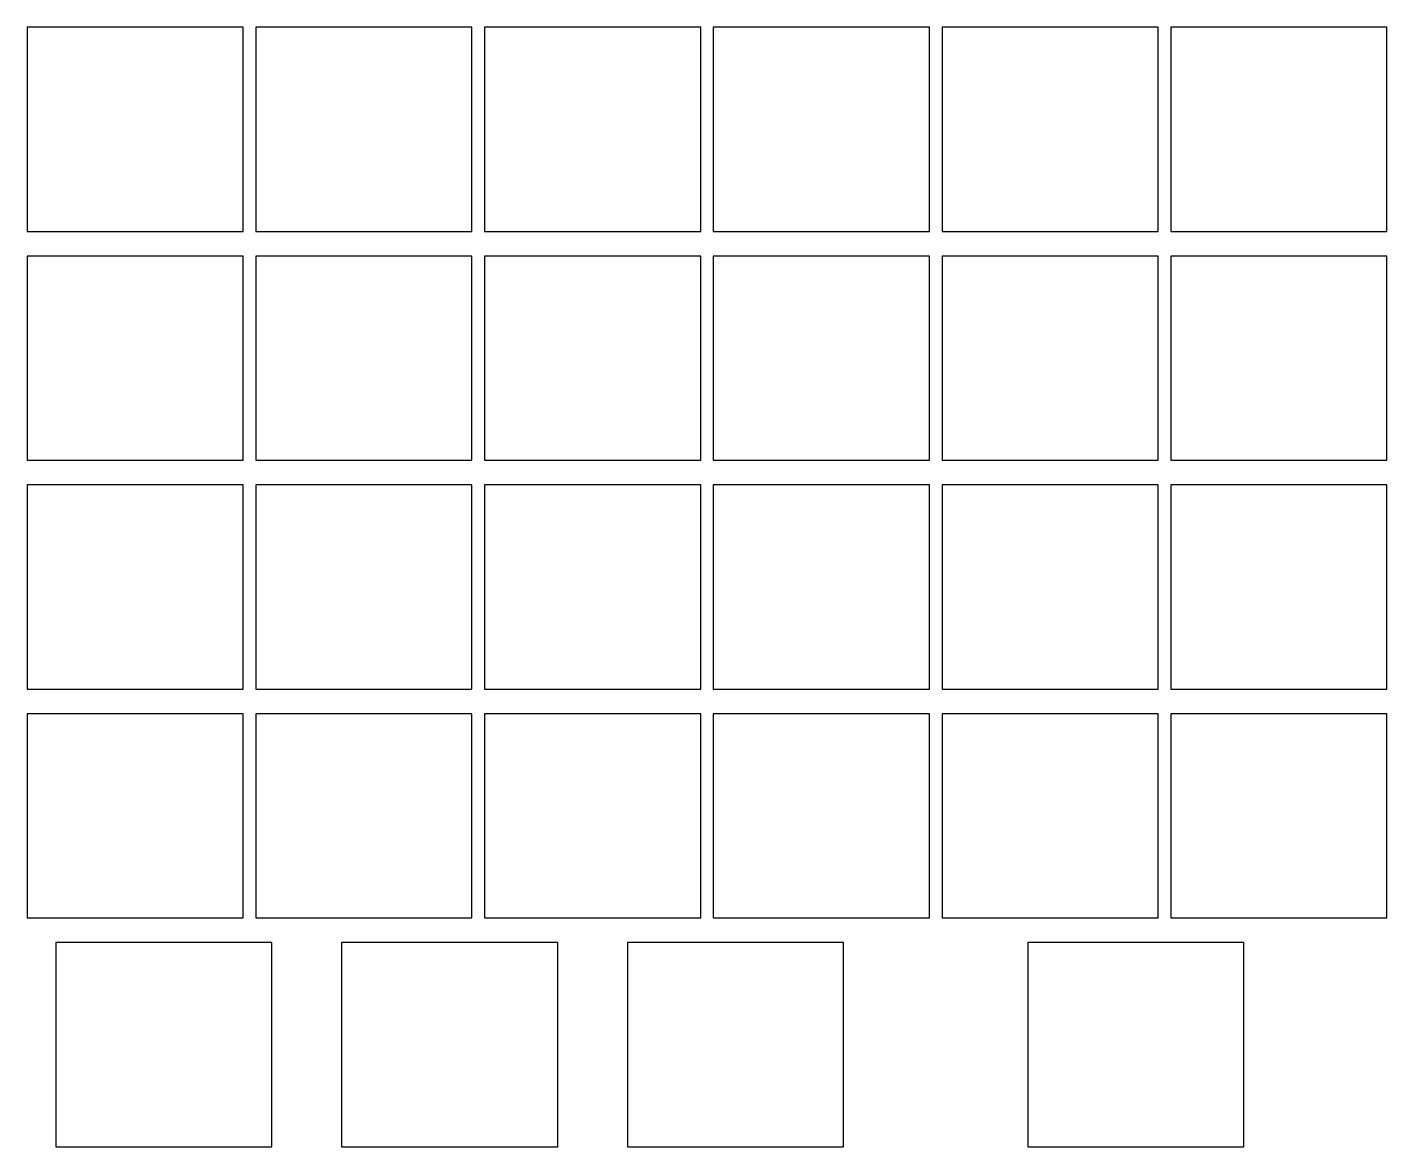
# Model space of a CAD drawing. Header units: millimetres. Extents: x 91 to 204, y -128 to -34.
import ezdxf

# ---------------------------------------------------------------- set-up
doc = ezdxf.new("R2010")
doc.units = ezdxf.units.MM

msp = doc.modelspace()

# ---------------------------------------------------------------- linework, layer by layer
for p, q in [((109, -34.35), (91, -34.35)), ((91, -34.35), (91, -51.35)), ((109, -51.35), (109, -34.35)), ((128.05, -34.35), (110.05, -34.35)), ((110.05, -34.35), (110.05, -51.35)), ((128.05, -51.35), (128.05, -34.35)), ((147.1, -34.35), (129.1, -34.35)), ((129.1, -34.35), (129.1, -51.35)), ((147.1, -51.35), (147.1, -34.35)), ((166.15, -34.35), (148.15, -34.35)), ((148.15, -34.35), (148.15, -51.35)), ((166.15, -51.35), (166.15, -34.35)), ((185.2, -34.35), (167.2, -34.35)), ((167.2, -34.35), (167.2, -51.35)), ((185.2, -51.35), (185.2, -34.35)), ((204.25, -34.35), (186.25, -34.35)), ((186.25, -34.35), (186.25, -51.35)), ((204.25, -51.35), (204.25, -34.35)), ((91, -51.35), (109, -51.35)), ((110.05, -51.35), (128.05, -51.35)), ((129.1, -51.35), (147.1, -51.35)), ((148.15, -51.35), (166.15, -51.35)), ((167.2, -51.35), (185.2, -51.35)), ((186.25, -51.35), (204.25, -51.35)), ((109, -53.4), (91, -53.4)), ((91, -53.4), (91, -70.4)), ((109, -70.4), (109, -53.4)), ((128.05, -53.4), (110.05, -53.4)), ((110.05, -53.4), (110.05, -70.4)), ((128.05, -70.4), (128.05, -53.4)), ((147.1, -53.4), (129.1, -53.4)), ((129.1, -53.4), (129.1, -70.4)), ((147.1, -70.4), (147.1, -53.4)), ((166.15, -53.4), (148.15, -53.4)), ((148.15, -53.4), (148.15, -70.4)), ((166.15, -70.4), (166.15, -53.4)), ((185.2, -53.4), (167.2, -53.4)), ((167.2, -53.4), (167.2, -70.4)), ((185.2, -70.4), (185.2, -53.4)), ((204.25, -53.4), (186.25, -53.4)), ((186.25, -53.4), (186.25, -70.4)), ((204.25, -70.4), (204.25, -53.4)), ((91, -70.4), (109, -70.4)), ((110.05, -70.4), (128.05, -70.4)), ((129.1, -70.4), (147.1, -70.4)), ((148.15, -70.4), (166.15, -70.4)), ((167.2, -70.4), (185.2, -70.4)), ((186.25, -70.4), (204.25, -70.4)), ((109, -72.45), (91, -72.45)), ((91, -72.45), (91, -89.45)), ((109, -89.45), (109, -72.45)), ((128.05, -72.45), (110.05, -72.45)), ((110.05, -72.45), (110.05, -89.45)), ((128.05, -89.45), (128.05, -72.45)), ((147.1, -72.45), (129.1, -72.45)), ((129.1, -72.45), (129.1, -89.45)), ((147.1, -89.45), (147.1, -72.45)), ((166.15, -72.45), (148.15, -72.45)), ((148.15, -72.45), (148.15, -89.45)), ((166.15, -89.45), (166.15, -72.45)), ((185.2, -72.45), (167.2, -72.45)), ((167.2, -72.45), (167.2, -89.45)), ((185.2, -89.45), (185.2, -72.45)), ((204.25, -72.45), (186.25, -72.45)), ((186.25, -72.45), (186.25, -89.45)), ((204.25, -89.45), (204.25, -72.45)), ((91, -89.45), (109, -89.45)), ((110.05, -89.45), (128.05, -89.45)), ((129.1, -89.45), (147.1, -89.45)), ((148.15, -89.45), (166.15, -89.45)), ((167.2, -89.45), (185.2, -89.45)), ((186.25, -89.45), (204.25, -89.45)), ((109, -91.5), (91, -91.5)), ((91, -91.5), (91, -108.5)), ((109, -108.5), (109, -91.5)), ((128.05, -91.5), (110.05, -91.5)), ((110.05, -91.5), (110.05, -108.5)), ((128.05, -108.5), (128.05, -91.5)), ((147.1, -91.5), (129.1, -91.5)), ((129.1, -91.5), (129.1, -108.5)), ((147.1, -108.5), (147.1, -91.5)), ((166.15, -91.5), (148.15, -91.5)), ((148.15, -91.5), (148.15, -108.5)), ((166.15, -108.5), (166.15, -91.5)), ((185.2, -91.5), (167.2, -91.5)), ((167.2, -91.5), (167.2, -108.5)), ((185.2, -108.5), (185.2, -91.5)), ((204.25, -91.5), (186.25, -91.5)), ((186.25, -91.5), (186.25, -108.5)), ((204.25, -108.5), (204.25, -91.5)), ((91, -108.5), (109, -108.5)), ((110.05, -108.5), (128.05, -108.5)), ((129.1, -108.5), (147.1, -108.5)), ((148.15, -108.5), (166.15, -108.5)), ((167.2, -108.5), (185.2, -108.5)), ((186.25, -108.5), (204.25, -108.5)), ((111.38125, -110.55), (93.38125, -110.55)), ((93.38125, -110.55), (93.38125, -127.55)), ((111.38125, -127.55), (111.38125, -110.55)), ((135.19375, -110.55), (117.19375, -110.55)), ((117.19375, -110.55), (117.19375, -127.55)), ((135.19375, -127.55), (135.19375, -110.55)), ((159.00625, -110.55), (141.00625, -110.55)), ((141.00625, -110.55), (141.00625, -127.55)), ((159.00625, -127.55), (159.00625, -110.55)), ((192.3415, -110.55), (174.3415, -110.55)), ((174.3415, -110.55), (174.3415, -127.55)), ((192.3415, -127.55), (192.3415, -110.55)), ((93.38125, -127.55), (111.38125, -127.55)), ((117.19375, -127.55), (135.19375, -127.55)), ((141.00625, -127.55), (159.00625, -127.55)), ((174.3415, -127.55), (192.3415, -127.55))]:
    msp.add_line(p, q)

doc.saveas('drawing.dxf')
